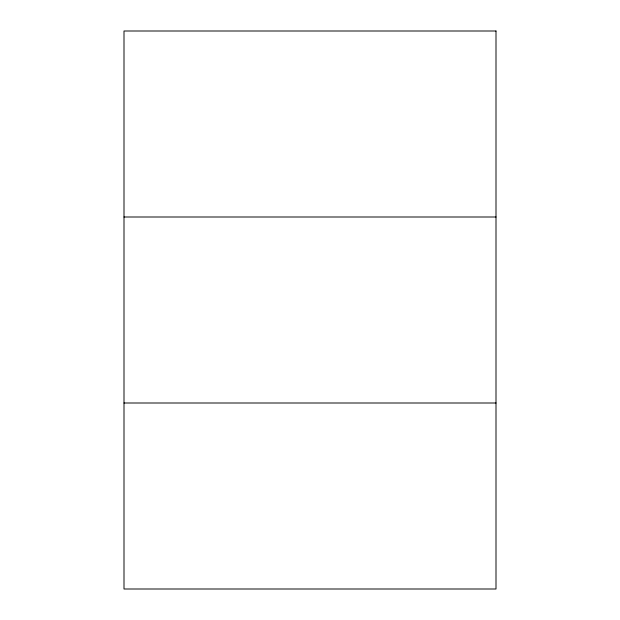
<?xml version="1.0" encoding="UTF-8"?>
<svg xmlns="http://www.w3.org/2000/svg" width="620" height="620" viewBox="0 0 620 620"><rect width="100%" height="100%" fill="white"/><g stroke="black" fill="none" stroke-linecap="round" stroke-linejoin="round"><path stroke-width="0.93" d="M124 217L496 217M124 403L496 403M496 31L124 31L124 589L496 589L496 31"/></g></svg>
